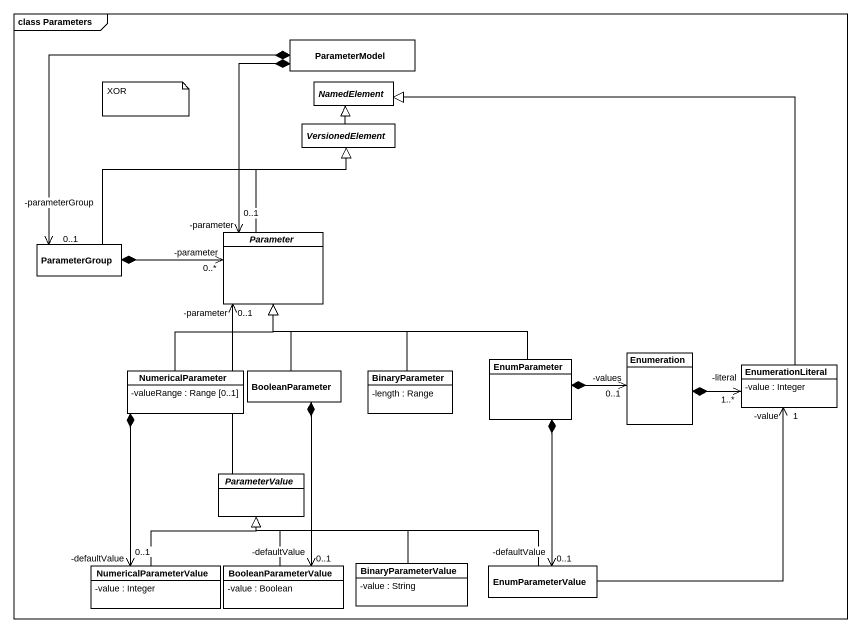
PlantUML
@startuml
mainframe class Parameters
hide circle
hide empty members
skinparam classAttributeIconSize 0
class ParameterModel
abstract class NamedElement
abstract class VersionedElement
abstract class Parameter
class ParameterGroup
class Enumeration
class NumericalParameter {
  -valueRange : Range [0..1]
}
class BooleanParameter
class BinaryParameter {
  -length : Range
}
class EnumParameter
class EnumerationLiteral {
  -value : Integer
}
abstract class ParameterValue
class NumericalParameterValue {
  -value : Integer
}
class BooleanParameterValue {
  -value : Boolean
}
class BinaryParameterValue {
  -value : String
}
class EnumParameterValue
ParameterModel *--> "-parameter\n0..1" Parameter
ParameterModel *--> "-parameterGroup\n0..1" ParameterGroup
VersionedElement -up-|> NamedElement
Parameter -up-|> VersionedElement
ParameterGroup -right-|> VersionedElement
ParameterGroup *-right-> "-parameter\n0..*" Parameter
Enumeration *-right-> "1..*\n-literal" EnumerationLiteral
NumericalParameter -up-|> Parameter
NumericalParameter *--> "-defaultValue\n0..1" NumericalParameterValue
BooleanParameter -up-|> Parameter
BooleanParameter *--> "-defaultValue\n0..1" BooleanParameterValue
BinaryParameter -up-|> Parameter
EnumParameter -left-|> Parameter
EnumParameter *-right-> "-values\n0..1" Enumeration
EnumParameter *--> "-defaultValue\n0..1" EnumParameterValue
EnumerationLiteral -up-|> NamedElement
ParameterValue -up-> "-parameter\n0..1" Parameter
NumericalParameterValue -up-|> ParameterValue
BooleanParameterValue -up-|> ParameterValue
BinaryParameterValue -left-|> ParameterValue
EnumParameterValue -up-> "-value\n1" EnumerationLiteral
EnumParameterValue -left-|> ParameterValue
note as N1
  XOR
end note
@enduml
